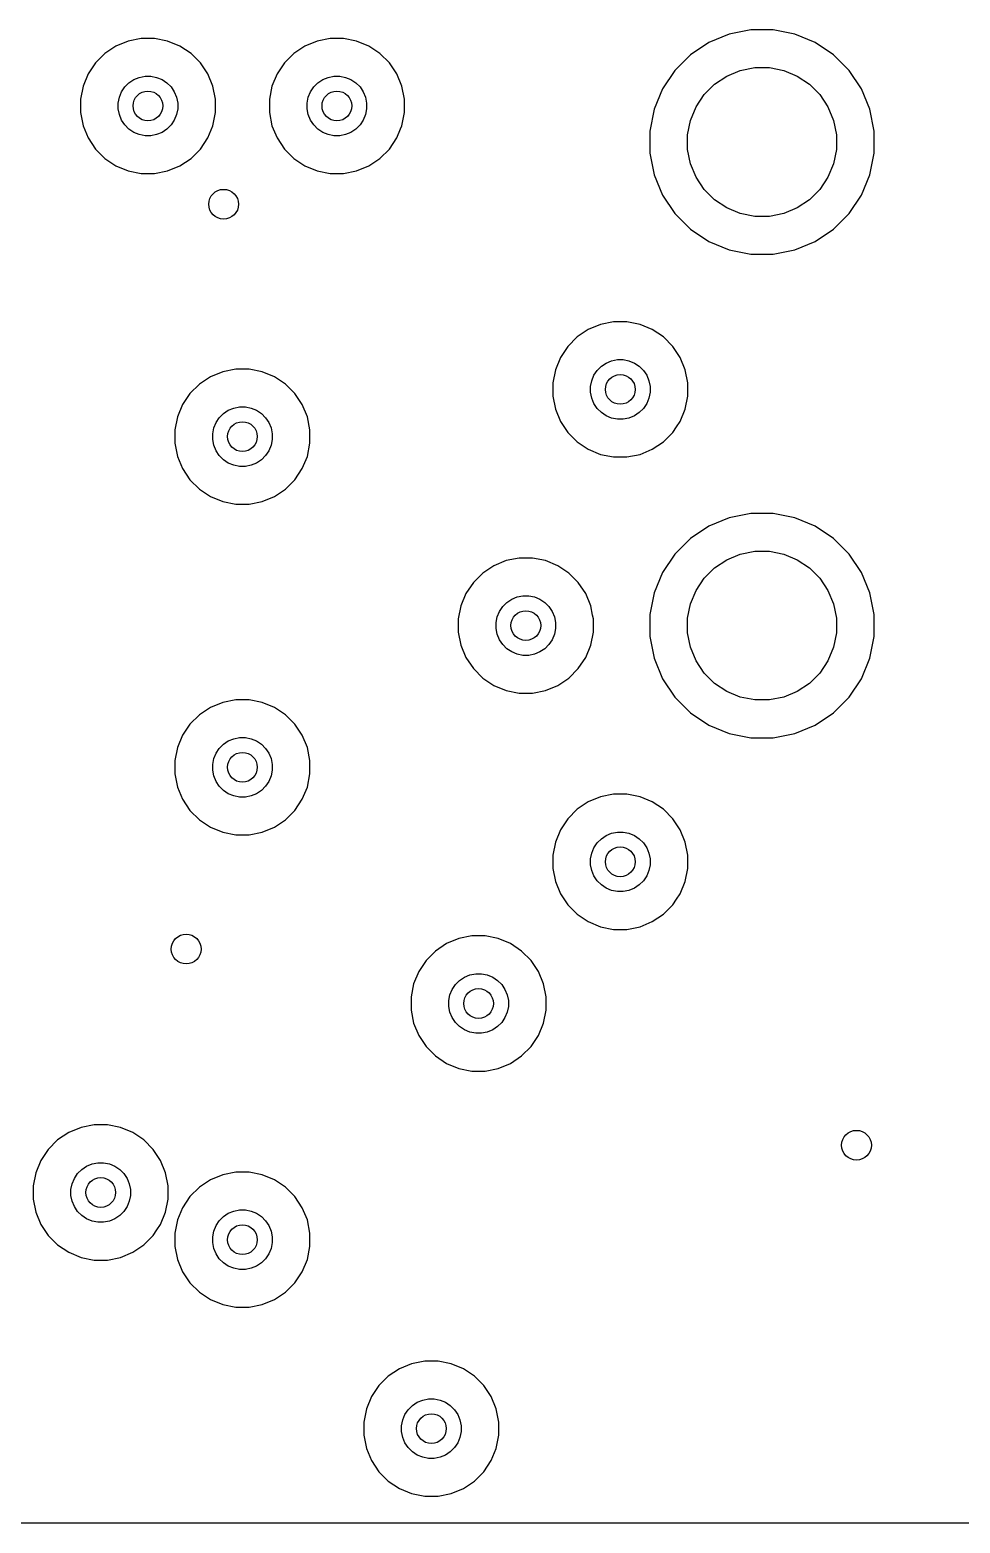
# Model space of a CAD drawing. Extents: x 1 to 139, y -76 to -1.
# Drawn here: x 54.29 to 66.8, y -75.56 to -55.49 of the extents above; entities that cross this region are included whole.
import ezdxf

# ---------------------------------------------------------------- set-up
doc = ezdxf.new("R2010")
doc.units = 0
doc.header["$MEASUREMENT"] = 0
doc.layers.add('BLACK', color=7, linetype='CONTINUOUS')

msp = doc.modelspace()

# ---------------------------------------------------------------- linework, layer by layer
at = {"layer": 'BLACK', "linetype": 'CONTINUOUS'}
for p, q in [((63.6951, -55.55), (63.4207, -55.6636)), ((63.9865, -55.492), (63.6951, -55.55)), ((64.2835, -55.492), (63.9865, -55.492)), ((64.5749, -55.55), (64.2835, -55.492)), ((64.8493, -55.6636), (64.5749, -55.55)), ((55.4499, -55.7103), (55.3012, -55.8097)), ((55.6151, -55.6419), (55.4499, -55.7103)), ((55.7906, -55.607), (55.6151, -55.6419)), ((55.9694, -55.607), (55.7906, -55.607)), ((56.1449, -55.6419), (55.9694, -55.607)), ((56.3101, -55.7103), (56.1449, -55.6419)), ((56.4588, -55.8097), (56.3101, -55.7103)), ((57.9899, -55.7103), (57.8412, -55.8097)), ((58.1551, -55.6419), (57.9899, -55.7103)), ((58.3306, -55.607), (58.1551, -55.6419)), ((58.5094, -55.607), (58.3306, -55.607)), ((58.6849, -55.6419), (58.5094, -55.607)), ((58.8501, -55.7103), (58.6849, -55.6419)), ((58.9988, -55.8097), (58.8501, -55.7103)), ((63.4207, -55.6636), (63.1737, -55.8287)), ((65.0963, -55.8287), (64.8493, -55.6636)), ((55.1747, -55.9362), (55.0753, -56.0849)), ((55.3012, -55.8097), (55.1747, -55.9362)), ((56.5853, -55.9362), (56.4588, -55.8097)), ((56.6847, -56.0849), (56.5853, -55.9362)), ((57.7147, -55.9362), (57.6153, -56.0849)), ((57.8412, -55.8097), (57.7147, -55.9362)), ((59.1253, -55.9362), (58.9988, -55.8097)), ((59.2247, -56.0849), (59.1253, -55.9362)), ((63.1737, -55.8287), (62.9637, -56.0387)), ((63.8433, -56.0384), (64.0365, -56)), ((64.0365, -56), (64.2335, -56)), ((64.2335, -56), (64.4267, -56.0384)), ((65.3063, -56.0387), (65.0963, -55.8287)), ((55.0753, -56.0849), (55.0069, -56.2501)), ((55.5693, -56.26), (55.625, -56.2043)), ((55.625, -56.2043), (55.6905, -56.1605)), ((55.6905, -56.1605), (55.7633, -56.1304)), ((55.7633, -56.1304), (55.8406, -56.115)), ((55.8406, -56.115), (55.9194, -56.115)), ((55.9194, -56.115), (55.9967, -56.1304)), ((55.9967, -56.1304), (56.0695, -56.1605)), ((56.0695, -56.1605), (56.135, -56.2043)), ((56.135, -56.2043), (56.1907, -56.26)), ((56.7531, -56.2501), (56.6847, -56.0849)), ((57.6153, -56.0849), (57.5469, -56.2501)), ((58.1093, -56.26), (58.165, -56.2043)), ((58.165, -56.2043), (58.2305, -56.1605)), ((58.2305, -56.1605), (58.3033, -56.1304)), ((58.3033, -56.1304), (58.3806, -56.115)), ((58.3806, -56.115), (58.4594, -56.115)), ((58.4594, -56.115), (58.5367, -56.1304)), ((58.5367, -56.1304), (58.6095, -56.1605)), ((58.6095, -56.1605), (58.675, -56.2043)), ((58.675, -56.2043), (58.7307, -56.26)), ((59.2931, -56.2501), (59.2247, -56.0849)), ((62.9637, -56.0387), (62.7986, -56.2857)), ((63.4975, -56.2232), (63.6613, -56.1138)), ((63.6613, -56.1138), (63.8433, -56.0384)), ((64.4267, -56.0384), (64.6087, -56.1138)), ((64.6087, -56.1138), (64.7725, -56.2232)), ((65.4714, -56.2857), (65.3063, -56.0387)), ((55.0069, -56.2501), (54.972, -56.4256)), ((55.48, -56.4756), (55.4954, -56.3983)), ((55.4954, -56.3983), (55.5255, -56.3255)), ((55.5255, -56.3255), (55.5693, -56.26)), ((56.1907, -56.26), (56.2345, -56.3255)), ((56.2345, -56.3255), (56.2646, -56.3983)), ((56.2646, -56.3983), (56.28, -56.4756)), ((56.788, -56.4256), (56.7531, -56.2501)), ((57.5469, -56.2501), (57.512, -56.4256)), ((58.02, -56.4756), (58.0354, -56.3983)), ((58.0354, -56.3983), (58.0655, -56.3255)), ((58.0655, -56.3255), (58.1093, -56.26)), ((58.7307, -56.26), (58.7745, -56.3255)), ((58.7745, -56.3255), (58.8046, -56.3983)), ((58.8046, -56.3983), (58.82, -56.4756)), ((59.328, -56.4256), (59.2931, -56.2501)), ((62.7986, -56.2857), (62.685, -56.5601)), ((63.2488, -56.5263), (63.3582, -56.3625)), ((63.3582, -56.3625), (63.4975, -56.2232)), ((64.7725, -56.2232), (64.9118, -56.3625)), ((64.9118, -56.3625), (65.0212, -56.5263)), ((65.585, -56.5601), (65.4714, -56.2857)), ((54.972, -56.4256), (54.972, -56.6044)), ((54.972, -56.6044), (55.0069, -56.7799)), ((55.48, -56.5544), (55.48, -56.4756)), ((55.4954, -56.6317), (55.48, -56.5544)), ((56.28, -56.5544), (56.2646, -56.6317)), ((56.28, -56.4756), (56.28, -56.5544)), ((56.7531, -56.7799), (56.788, -56.6044)), ((56.788, -56.6044), (56.788, -56.4256)), ((57.512, -56.4256), (57.512, -56.6044)), ((57.512, -56.6044), (57.5469, -56.7799)), ((58.02, -56.5544), (58.02, -56.4756)), ((58.0354, -56.6317), (58.02, -56.5544)), ((58.82, -56.5544), (58.8046, -56.6317)), ((58.82, -56.4756), (58.82, -56.5544)), ((59.2931, -56.7799), (59.328, -56.6044)), ((59.328, -56.6044), (59.328, -56.4256)), ((62.685, -56.5601), (62.627, -56.8515)), ((63.1734, -56.7083), (63.2488, -56.5263)), ((65.0212, -56.5263), (65.0966, -56.7083)), ((65.643, -56.8515), (65.585, -56.5601)), ((55.0069, -56.7799), (55.0753, -56.9451)), ((55.5255, -56.7045), (55.4954, -56.6317)), ((55.5693, -56.77), (55.5255, -56.7045)), ((55.625, -56.8257), (55.5693, -56.77)), ((56.1907, -56.77), (56.135, -56.8257)), ((56.2345, -56.7045), (56.1907, -56.77)), ((56.2646, -56.6317), (56.2345, -56.7045)), ((56.6847, -56.9451), (56.7531, -56.7799)), ((57.5469, -56.7799), (57.6153, -56.9451)), ((58.0655, -56.7045), (58.0354, -56.6317)), ((58.1093, -56.77), (58.0655, -56.7045)), ((58.165, -56.8257), (58.1093, -56.77)), ((58.7307, -56.77), (58.675, -56.8257)), ((58.7745, -56.7045), (58.7307, -56.77)), ((58.8046, -56.6317), (58.7745, -56.7045)), ((59.2761, -56.8208), (59.2931, -56.7799)), ((63.135, -56.9015), (63.1734, -56.7083)), ((65.0966, -56.7083), (65.135, -56.9015)), ((55.0753, -56.9451), (55.1747, -57.0938)), ((55.6905, -56.8695), (55.625, -56.8257)), ((55.7633, -56.8996), (55.6905, -56.8695)), ((55.8406, -56.915), (55.7633, -56.8996)), ((55.9194, -56.915), (55.8406, -56.915)), ((55.9967, -56.8996), (55.9194, -56.915)), ((56.0695, -56.8695), (55.9967, -56.8996)), ((56.135, -56.8257), (56.0695, -56.8695)), ((56.5853, -57.0938), (56.6847, -56.9451)), ((57.6153, -56.9451), (57.7147, -57.0938)), ((58.2305, -56.8695), (58.165, -56.8257)), ((58.3033, -56.8996), (58.2305, -56.8695)), ((58.3806, -56.915), (58.3033, -56.8996)), ((58.4594, -56.915), (58.3806, -56.915)), ((58.5367, -56.8996), (58.4594, -56.915)), ((58.6095, -56.8695), (58.5367, -56.8996)), ((58.675, -56.8257), (58.6095, -56.8695)), ((59.1253, -57.0938), (59.2247, -56.9451)), ((59.2247, -56.9451), (59.2761, -56.8209)), ((59.2761, -56.8209), (59.2761, -56.8208)), ((62.627, -56.8515), (62.627, -57.1485)), ((63.135, -57.0985), (63.135, -56.9015)), ((65.135, -56.9015), (65.135, -57.0985)), ((65.643, -57.1485), (65.643, -56.8515)), ((55.1747, -57.0938), (55.3012, -57.2203)), ((56.4588, -57.2203), (56.5853, -57.0938)), ((57.7147, -57.0938), (57.8412, -57.2203)), ((58.9988, -57.2203), (59.1253, -57.0938)), ((62.627, -57.1485), (62.685, -57.4399)), ((63.1734, -57.2917), (63.135, -57.0985)), ((65.135, -57.0985), (65.0966, -57.2917)), ((65.585, -57.4399), (65.643, -57.1485)), ((55.3012, -57.2203), (55.4499, -57.3197)), ((55.4499, -57.3197), (55.6151, -57.3881)), ((55.6151, -57.3881), (55.7906, -57.423)), ((55.9694, -57.423), (56.1449, -57.3881)), ((56.1449, -57.3881), (56.3101, -57.3197)), ((56.3101, -57.3197), (56.4588, -57.2203)), ((57.8412, -57.2203), (57.9899, -57.3197)), ((57.9899, -57.3197), (58.1551, -57.3881)), ((58.1551, -57.3881), (58.3306, -57.423)), ((58.5094, -57.423), (58.6849, -57.3881)), ((58.6849, -57.3881), (58.8501, -57.3197)), ((58.8501, -57.3197), (58.9988, -57.2203)), ((63.2488, -57.4737), (63.1734, -57.2917)), ((65.0966, -57.2917), (65.0212, -57.4737)), ((55.7906, -57.423), (55.9694, -57.423)), ((58.3306, -57.423), (58.5094, -57.423)), ((62.685, -57.4399), (62.7986, -57.7143)), ((63.3582, -57.6375), (63.2488, -57.4737)), ((65.0212, -57.4737), (64.9118, -57.6375)), ((65.4714, -57.7143), (65.585, -57.4399)), ((62.7986, -57.7143), (62.9637, -57.9613)), ((63.4975, -57.7768), (63.3582, -57.6375)), ((63.6613, -57.8862), (63.4975, -57.7768)), ((64.7725, -57.7768), (64.6087, -57.8862)), ((64.9118, -57.6375), (64.7725, -57.7768)), ((65.3063, -57.9613), (65.4714, -57.7143)), ((62.9637, -57.9613), (63.1737, -58.1713)), ((63.8433, -57.9616), (63.6613, -57.8862)), ((64.0365, -58), (63.8433, -57.9616)), ((64.2335, -58), (64.0365, -58)), ((64.4267, -57.9616), (64.2335, -58)), ((64.6087, -57.8862), (64.4267, -57.9616)), ((65.0963, -58.1713), (65.3063, -57.9613)), ((63.1737, -58.1713), (63.4207, -58.3364)), ((64.8493, -58.3364), (65.0963, -58.1713)), ((63.4207, -58.3364), (63.6951, -58.45)), ((64.5749, -58.45), (64.8493, -58.3364)), ((63.6951, -58.45), (63.9865, -58.508)), ((63.9865, -58.508), (64.2835, -58.508)), ((64.2835, -58.508), (64.5749, -58.45)), ((61.7999, -59.5203), (61.6512, -59.6197)), ((61.9651, -59.4519), (61.7999, -59.5203)), ((62.1406, -59.417), (61.9651, -59.4519)), ((62.3194, -59.417), (62.1406, -59.417)), ((62.4949, -59.4519), (62.3194, -59.417)), ((62.6601, -59.5203), (62.4949, -59.4519)), ((62.8088, -59.6197), (62.6601, -59.5203)), ((61.5247, -59.7462), (61.4253, -59.8949)), ((61.6512, -59.6197), (61.5247, -59.7462)), ((62.9353, -59.7462), (62.8088, -59.6197)), ((63.0347, -59.8949), (62.9353, -59.7462)), ((61.4253, -59.8949), (61.3569, -60.0601)), ((61.9193, -60.07), (61.975, -60.0143)), ((61.975, -60.0143), (62.0405, -59.9705)), ((62.0405, -59.9705), (62.1133, -59.9404)), ((62.1133, -59.9404), (62.1906, -59.925)), ((62.1906, -59.925), (62.2694, -59.925)), ((62.2694, -59.925), (62.3467, -59.9404)), ((62.3467, -59.9404), (62.4195, -59.9705)), ((62.4195, -59.9705), (62.485, -60.0143)), ((62.485, -60.0143), (62.5407, -60.07)), ((63.1031, -60.0601), (63.0347, -59.8949)), ((56.7199, -60.1553), (56.5712, -60.2547)), ((56.8851, -60.0869), (56.7199, -60.1553)), ((57.0606, -60.052), (56.8851, -60.0869)), ((57.2394, -60.052), (57.0606, -60.052)), ((57.4149, -60.0869), (57.2394, -60.052)), ((57.5801, -60.1553), (57.4149, -60.0869)), ((57.7288, -60.2547), (57.5801, -60.1553)), ((61.3569, -60.0601), (61.322, -60.2356)), ((61.83, -60.2856), (61.8454, -60.2083)), ((61.8454, -60.2083), (61.8755, -60.1355)), ((61.8755, -60.1355), (61.9193, -60.07)), ((62.5407, -60.07), (62.5845, -60.1355)), ((62.5845, -60.1355), (62.6146, -60.2083)), ((62.6146, -60.2083), (62.63, -60.2856)), ((63.138, -60.2356), (63.1031, -60.0601)), ((56.4447, -60.3812), (56.3453, -60.5299)), ((56.5712, -60.2547), (56.4447, -60.3812)), ((57.8553, -60.3812), (57.7288, -60.2547)), ((57.9547, -60.5299), (57.8553, -60.3812)), ((61.322, -60.2356), (61.322, -60.4144)), ((61.322, -60.4144), (61.3569, -60.5899)), ((61.83, -60.3644), (61.83, -60.2856)), ((61.8454, -60.4417), (61.83, -60.3644)), ((62.63, -60.3644), (62.6146, -60.4417)), ((62.63, -60.2856), (62.63, -60.3644)), ((63.1031, -60.5899), (63.138, -60.4144)), ((63.138, -60.4144), (63.138, -60.2356)), ((56.3453, -60.5299), (56.2769, -60.6951)), ((56.895, -60.6493), (56.9605, -60.6055)), ((56.9605, -60.6055), (57.0333, -60.5754)), ((57.0333, -60.5754), (57.1106, -60.56)), ((57.1106, -60.56), (57.1894, -60.56)), ((57.1894, -60.56), (57.2667, -60.5754)), ((57.2667, -60.5754), (57.3395, -60.6055)), ((57.3395, -60.6055), (57.405, -60.6493)), ((58.0231, -60.6951), (57.9547, -60.5299)), ((61.3569, -60.5899), (61.4253, -60.7551)), ((61.8755, -60.5145), (61.8454, -60.4417)), ((61.9193, -60.58), (61.8755, -60.5145)), ((61.975, -60.6357), (61.9193, -60.58)), ((62.5407, -60.58), (62.485, -60.6357)), ((62.5845, -60.5145), (62.5407, -60.58)), ((62.6146, -60.4417), (62.5845, -60.5145)), ((63.0347, -60.7551), (63.1031, -60.5899)), ((56.2769, -60.6951), (56.242, -60.8706)), ((56.7654, -60.8433), (56.7955, -60.7705)), ((56.7955, -60.7705), (56.8393, -60.705)), ((56.8393, -60.705), (56.895, -60.6493)), ((57.405, -60.6493), (57.4607, -60.705)), ((57.4607, -60.705), (57.5045, -60.7705)), ((57.5045, -60.7705), (57.5346, -60.8433)), ((58.058, -60.8706), (58.0231, -60.6951)), ((61.4253, -60.7551), (61.5247, -60.9038)), ((62.0405, -60.6795), (61.975, -60.6357)), ((62.1133, -60.7096), (62.0405, -60.6795)), ((62.1906, -60.725), (62.1133, -60.7096)), ((62.2694, -60.725), (62.1906, -60.725)), ((62.3467, -60.7096), (62.2694, -60.725)), ((62.4195, -60.6795), (62.3467, -60.7096)), ((62.485, -60.6357), (62.4195, -60.6795)), ((62.9853, -60.829), (63.0347, -60.7551)), ((56.242, -60.8706), (56.242, -61.0494)), ((56.75, -60.9206), (56.7654, -60.8433)), ((56.75, -60.9994), (56.75, -60.9206)), ((56.7654, -61.0767), (56.75, -60.9994)), ((57.5346, -60.8433), (57.55, -60.9206)), ((57.55, -60.9994), (57.5346, -61.0767)), ((57.55, -60.9206), (57.55, -60.9994)), ((58.058, -61.0494), (58.058, -60.8706)), ((61.5247, -60.9038), (61.6512, -61.0303)), ((62.8088, -61.0303), (62.9353, -60.9038)), ((62.9353, -60.9038), (62.9853, -60.829)), ((62.9853, -60.829), (62.9853, -60.829)), ((56.242, -61.0494), (56.2769, -61.2249)), ((56.7955, -61.1495), (56.7654, -61.0767)), ((56.8393, -61.215), (56.7955, -61.1495)), ((56.895, -61.2707), (56.8393, -61.215)), ((57.4607, -61.215), (57.405, -61.2707)), ((57.5045, -61.1495), (57.4607, -61.215)), ((57.5346, -61.0767), (57.5045, -61.1495)), ((58.0231, -61.2249), (58.058, -61.0494)), ((61.6512, -61.0303), (61.7999, -61.1297)), ((61.7999, -61.1297), (61.9651, -61.1981)), ((61.9651, -61.1981), (62.1406, -61.233)), ((62.3194, -61.233), (62.4949, -61.1981)), ((62.4949, -61.1981), (62.6601, -61.1297)), ((62.6601, -61.1297), (62.8088, -61.0303)), ((56.2769, -61.2249), (56.3453, -61.3901)), ((56.3453, -61.3901), (56.4447, -61.5388)), ((56.9605, -61.3145), (56.895, -61.2707)), ((57.0333, -61.3446), (56.9605, -61.3145)), ((57.1106, -61.36), (57.0333, -61.3446)), ((57.1894, -61.36), (57.1106, -61.36)), ((57.2667, -61.3446), (57.1894, -61.36)), ((57.3395, -61.3145), (57.2667, -61.3446)), ((57.405, -61.2707), (57.3395, -61.3145)), ((57.8553, -61.5388), (57.9547, -61.3901)), ((57.9547, -61.3901), (58.0231, -61.2249)), ((62.1406, -61.233), (62.3194, -61.233)), ((56.4447, -61.5388), (56.5712, -61.6653)), ((57.7288, -61.6653), (57.8553, -61.5388)), ((56.5712, -61.6653), (56.7199, -61.7647)), ((56.7199, -61.7647), (56.8851, -61.8331)), ((57.4149, -61.8331), (57.5801, -61.7647)), ((57.5801, -61.7647), (57.7288, -61.6653)), ((56.8851, -61.8331), (57.0606, -61.868)), ((57.0606, -61.868), (57.2394, -61.868)), ((57.2394, -61.868), (57.4149, -61.8331)), ((63.9865, -61.992), (63.6951, -62.05)), ((64.2835, -61.992), (63.9865, -61.992)), ((64.5749, -62.05), (64.2835, -61.992)), ((63.4207, -62.1636), (63.1737, -62.3287)), ((63.6951, -62.05), (63.4207, -62.1636)), ((64.8493, -62.1636), (64.5749, -62.05)), ((65.0963, -62.3287), (64.8493, -62.1636)), ((63.1737, -62.3287), (62.9637, -62.5387)), ((65.3063, -62.5387), (65.0963, -62.3287)), ((60.6951, -62.6269), (60.5299, -62.6953)), ((60.8706, -62.592), (60.6951, -62.6269)), ((61.0494, -62.592), (60.8706, -62.592)), ((61.2249, -62.6269), (61.0494, -62.592)), ((61.3901, -62.6953), (61.2249, -62.6269)), ((62.9637, -62.5387), (62.7986, -62.7857)), ((63.4975, -62.7232), (63.6613, -62.6138)), ((63.6613, -62.6138), (63.8433, -62.5384)), ((63.8433, -62.5384), (64.0365, -62.5)), ((64.0365, -62.5), (64.2335, -62.5)), ((64.2335, -62.5), (64.4267, -62.5384)), ((64.4267, -62.5384), (64.6087, -62.6138)), ((64.6087, -62.6138), (64.7725, -62.7232)), ((65.4714, -62.7857), (65.3063, -62.5387)), ((60.3812, -62.7947), (60.2547, -62.9212)), ((60.5299, -62.6953), (60.3812, -62.7947)), ((61.5388, -62.7947), (61.3901, -62.6953)), ((61.6653, -62.9212), (61.5388, -62.7947)), ((62.7986, -62.7857), (62.685, -63.0601)), ((63.3582, -62.8625), (63.4975, -62.7232)), ((64.7725, -62.7232), (64.9118, -62.8625)), ((65.585, -63.0601), (65.4714, -62.7857)), ((60.2547, -62.9212), (60.1553, -63.0699)), ((61.7647, -63.0699), (61.6653, -62.9212)), ((63.1734, -63.2083), (63.2488, -63.0263)), ((63.2488, -63.0263), (63.3582, -62.8625)), ((64.9118, -62.8625), (65.0212, -63.0263)), ((65.0212, -63.0263), (65.0966, -63.2083)), ((60.1553, -63.0699), (60.0869, -63.2351)), ((60.6493, -63.245), (60.705, -63.1893)), ((60.705, -63.1893), (60.7705, -63.1455)), ((60.7705, -63.1455), (60.8433, -63.1154)), ((60.8433, -63.1154), (60.9206, -63.1)), ((60.9206, -63.1), (60.9994, -63.1)), ((60.9994, -63.1), (61.0767, -63.1154)), ((61.0767, -63.1154), (61.1495, -63.1455)), ((61.1495, -63.1455), (61.215, -63.1893)), ((61.215, -63.1893), (61.2707, -63.245)), ((61.8331, -63.2351), (61.7647, -63.0699)), ((62.685, -63.0601), (62.627, -63.3515)), ((63.135, -63.4015), (63.1734, -63.2083)), ((65.0966, -63.2083), (65.135, -63.4015)), ((65.643, -63.3515), (65.585, -63.0601)), ((60.0869, -63.2351), (60.052, -63.4106)), ((60.052, -63.4106), (60.052, -63.5894)), ((60.56, -63.4606), (60.5754, -63.3833)), ((60.5754, -63.3833), (60.6055, -63.3105)), ((60.6055, -63.3105), (60.6493, -63.245)), ((61.2707, -63.245), (61.3145, -63.3105)), ((61.3145, -63.3105), (61.3446, -63.3833)), ((61.3446, -63.3833), (61.36, -63.4606)), ((61.8575, -63.3576), (61.8331, -63.2351)), ((61.868, -63.4106), (61.8575, -63.3576)), ((61.868, -63.5894), (61.868, -63.4106)), ((62.627, -63.3515), (62.627, -63.6485)), ((63.135, -63.5985), (63.135, -63.4015)), ((65.135, -63.4015), (65.135, -63.5985)), ((65.643, -63.6485), (65.643, -63.3515)), ((60.052, -63.5894), (60.0869, -63.7649)), ((60.56, -63.5394), (60.56, -63.4606)), ((60.5754, -63.6167), (60.56, -63.5394)), ((60.6055, -63.6895), (60.5754, -63.6167)), ((61.3446, -63.6167), (61.3145, -63.6895)), ((61.36, -63.5394), (61.3446, -63.6167)), ((61.36, -63.4606), (61.36, -63.5394)), ((61.8331, -63.7649), (61.868, -63.5894)), ((63.1734, -63.7917), (63.135, -63.5985)), ((65.135, -63.5985), (65.0966, -63.7917)), ((60.0869, -63.7649), (60.1553, -63.9301)), ((60.6493, -63.755), (60.6055, -63.6895)), ((60.705, -63.8107), (60.6493, -63.755)), ((60.7705, -63.8545), (60.705, -63.8107)), ((61.215, -63.8107), (61.1495, -63.8545)), ((61.2707, -63.755), (61.215, -63.8107)), ((61.3145, -63.6895), (61.2707, -63.755)), ((61.7647, -63.9301), (61.8331, -63.7649)), ((62.627, -63.6485), (62.685, -63.9399)), ((63.2488, -63.9737), (63.1734, -63.7917)), ((65.0966, -63.7917), (65.0212, -63.9737)), ((65.585, -63.9399), (65.643, -63.6485)), ((60.1553, -63.9301), (60.2547, -64.0788)), ((60.8433, -63.8846), (60.7705, -63.8545)), ((60.9206, -63.9), (60.8433, -63.8846)), ((60.9994, -63.9), (60.9206, -63.9)), ((61.0767, -63.8846), (60.9994, -63.9)), ((61.1495, -63.8545), (61.0767, -63.8846)), ((61.6653, -64.0788), (61.7647, -63.9301)), ((62.685, -63.9399), (62.7986, -64.2143)), ((63.3582, -64.1375), (63.2488, -63.9737)), ((65.0212, -63.9737), (64.9118, -64.1375)), ((65.4714, -64.2143), (65.585, -63.9399)), ((60.2547, -64.0788), (60.3812, -64.2053)), ((60.3812, -64.2053), (60.5299, -64.3047)), ((61.3901, -64.3047), (61.5388, -64.2053)), ((61.5388, -64.2053), (61.6653, -64.0788)), ((62.7986, -64.2143), (62.9637, -64.4613)), ((63.4975, -64.2768), (63.3582, -64.1375)), ((64.9118, -64.1375), (64.7725, -64.2768)), ((65.3063, -64.4613), (65.4714, -64.2143)), ((60.5299, -64.3047), (60.6951, -64.3731)), ((60.6951, -64.3731), (60.8706, -64.408)), ((60.8706, -64.408), (61.0494, -64.408)), ((61.0494, -64.408), (61.2249, -64.3731)), ((61.2249, -64.3731), (61.3901, -64.3047)), ((63.6613, -64.3862), (63.4975, -64.2768)), ((63.8433, -64.4616), (63.6613, -64.3862)), ((64.6087, -64.3862), (64.4267, -64.4616)), ((64.7725, -64.2768), (64.6087, -64.3862)), ((56.7199, -64.6003), (56.5712, -64.6997)), ((56.8851, -64.5319), (56.7199, -64.6003)), ((57.0606, -64.497), (56.8851, -64.5319)), ((57.2394, -64.497), (57.0606, -64.497)), ((57.4149, -64.5319), (57.2394, -64.497)), ((57.5801, -64.6003), (57.4149, -64.5319)), ((57.7288, -64.6997), (57.5801, -64.6003)), ((62.9637, -64.4613), (63.1737, -64.6713)), ((64.0365, -64.5), (63.8433, -64.4616)), ((64.2335, -64.5), (64.0365, -64.5)), ((64.4267, -64.4616), (64.2335, -64.5)), ((65.0963, -64.6713), (65.3063, -64.4613)), ((56.4447, -64.8262), (56.3453, -64.9749)), ((56.5712, -64.6997), (56.4447, -64.8262)), ((57.8553, -64.8262), (57.7288, -64.6997)), ((57.9547, -64.9749), (57.8553, -64.8262)), ((63.1737, -64.6713), (63.4207, -64.8364)), ((64.8493, -64.8364), (65.0963, -64.6713)), ((56.3453, -64.9749), (56.2769, -65.1401)), ((56.9605, -65.0505), (57.0333, -65.0204)), ((57.0333, -65.0204), (57.1106, -65.005)), ((57.1106, -65.005), (57.1894, -65.005)), ((57.1894, -65.005), (57.2667, -65.0204)), ((57.2667, -65.0204), (57.3395, -65.0505)), ((58.0231, -65.1401), (57.9547, -64.9749)), ((63.4207, -64.8364), (63.6951, -64.95)), ((63.6951, -64.95), (63.9865, -65.008)), ((63.9865, -65.008), (64.2835, -65.008)), ((64.2835, -65.008), (64.5749, -64.95)), ((64.5749, -64.95), (64.8493, -64.8364)), ((56.2769, -65.1401), (56.242, -65.3156)), ((56.7654, -65.2883), (56.7955, -65.2155)), ((56.7955, -65.2155), (56.8393, -65.15)), ((56.8393, -65.15), (56.895, -65.0943)), ((56.895, -65.0943), (56.9605, -65.0505)), ((57.3395, -65.0505), (57.405, -65.0943)), ((57.405, -65.0943), (57.4607, -65.15)), ((57.4607, -65.15), (57.5045, -65.2155)), ((57.5045, -65.2155), (57.5346, -65.2883)), ((58.058, -65.3156), (58.0231, -65.1401)), ((56.242, -65.3156), (56.242, -65.4944)), ((56.75, -65.3656), (56.7654, -65.2883)), ((56.75, -65.4444), (56.75, -65.3656)), ((57.5346, -65.2883), (57.55, -65.3656)), ((57.55, -65.3656), (57.55, -65.4444)), ((58.058, -65.4944), (58.058, -65.3156)), ((56.242, -65.4944), (56.2769, -65.6699)), ((56.7654, -65.5217), (56.75, -65.4444)), ((56.7955, -65.5945), (56.7654, -65.5217)), ((56.8393, -65.66), (56.7955, -65.5945)), ((57.5045, -65.5945), (57.4607, -65.66)), ((57.5346, -65.5217), (57.5045, -65.5945)), ((57.55, -65.4444), (57.5346, -65.5217)), ((58.0231, -65.6699), (58.058, -65.4944)), ((56.2769, -65.6699), (56.3453, -65.8351)), ((56.3453, -65.8351), (56.4447, -65.9838)), ((56.895, -65.7157), (56.8393, -65.66)), ((56.9605, -65.7595), (56.895, -65.7157)), ((57.0333, -65.7896), (56.9605, -65.7595)), ((57.1106, -65.805), (57.0333, -65.7896)), ((57.1894, -65.805), (57.1106, -65.805)), ((57.2667, -65.7896), (57.1894, -65.805)), ((57.3395, -65.7595), (57.2667, -65.7896)), ((57.405, -65.7157), (57.3395, -65.7595)), ((57.4607, -65.66), (57.405, -65.7157)), ((57.8553, -65.9838), (57.9547, -65.8351)), ((57.9547, -65.8351), (58.0231, -65.6699)), ((61.9651, -65.8019), (61.7999, -65.8703)), ((62.1406, -65.767), (61.9651, -65.8019)), ((62.3194, -65.767), (62.1406, -65.767)), ((62.4949, -65.8019), (62.3194, -65.767)), ((62.6601, -65.8703), (62.4949, -65.8019)), ((56.4447, -65.9838), (56.5712, -66.1103)), ((57.7288, -66.1103), (57.8553, -65.9838)), ((61.6512, -65.9697), (61.5247, -66.0962)), ((61.7999, -65.8703), (61.6512, -65.9697)), ((62.8088, -65.9697), (62.6601, -65.8703)), ((62.9353, -66.0962), (62.8088, -65.9697)), ((56.5712, -66.1103), (56.7199, -66.2097)), ((56.7199, -66.2097), (56.8851, -66.2781)), ((57.4149, -66.2781), (57.5801, -66.2097)), ((57.5801, -66.2097), (57.7288, -66.1103)), ((61.5247, -66.0962), (61.4253, -66.2449)), ((63.0347, -66.2449), (62.9353, -66.0962)), ((56.8851, -66.2781), (57.0606, -66.313)), ((57.0606, -66.313), (57.2394, -66.313)), ((57.2394, -66.313), (57.4149, -66.2781)), ((61.3569, -66.4101), (61.322, -66.5856)), ((61.4253, -66.2449), (61.3569, -66.4101)), ((61.8755, -66.4855), (61.9193, -66.42)), ((61.9193, -66.42), (61.975, -66.3643)), ((61.975, -66.3643), (62.0405, -66.3205)), ((62.0405, -66.3205), (62.1133, -66.2904)), ((62.1133, -66.2904), (62.1906, -66.275)), ((62.1906, -66.275), (62.2694, -66.275)), ((62.2694, -66.275), (62.3467, -66.2904)), ((62.3467, -66.2904), (62.4195, -66.3205)), ((62.4195, -66.3205), (62.485, -66.3643)), ((62.485, -66.3643), (62.5407, -66.42)), ((62.5407, -66.42), (62.5845, -66.4855)), ((63.1031, -66.4101), (63.0347, -66.2449)), ((63.138, -66.5856), (63.1031, -66.4101)), ((61.322, -66.5856), (61.322, -66.7644)), ((61.83, -66.6356), (61.8454, -66.5583)), ((61.83, -66.7144), (61.83, -66.6356)), ((61.8454, -66.5583), (61.8755, -66.4855)), ((62.5845, -66.4855), (62.6146, -66.5583)), ((62.6146, -66.5583), (62.63, -66.6356)), ((62.63, -66.6356), (62.63, -66.7144)), ((63.138, -66.7644), (63.138, -66.5856)), ((61.322, -66.7644), (61.3569, -66.9399)), ((61.8454, -66.7917), (61.83, -66.7144)), ((61.8755, -66.8645), (61.8454, -66.7917)), ((62.6146, -66.7917), (62.5845, -66.8645)), ((62.63, -66.7144), (62.6146, -66.7917)), ((63.1031, -66.9399), (63.138, -66.7644)), ((61.3569, -66.9399), (61.4253, -67.1051)), ((61.9193, -66.93), (61.8755, -66.8645)), ((61.975, -66.9857), (61.9193, -66.93)), ((62.0405, -67.0295), (61.975, -66.9857)), ((62.1133, -67.0596), (62.0405, -67.0295)), ((62.4195, -67.0295), (62.3467, -67.0596)), ((62.485, -66.9857), (62.4195, -67.0295)), ((62.5407, -66.93), (62.485, -66.9857)), ((62.5845, -66.8645), (62.5407, -66.93)), ((63.0347, -67.1051), (63.1031, -66.9399)), ((61.4253, -67.1051), (61.5247, -67.2538)), ((62.1906, -67.075), (62.1133, -67.0596)), ((62.2694, -67.075), (62.1906, -67.075)), ((62.3467, -67.0596), (62.2694, -67.075)), ((62.9353, -67.2538), (62.9853, -67.179)), ((62.9853, -67.179), (63.0347, -67.1051)), ((62.9853, -67.179), (62.9853, -67.179)), ((61.5247, -67.2538), (61.6512, -67.3803)), ((61.6512, -67.3803), (61.7999, -67.4797)), ((62.6601, -67.4797), (62.8088, -67.3803)), ((62.8088, -67.3803), (62.9353, -67.2538)), ((61.7999, -67.4797), (61.9651, -67.5481)), ((61.9651, -67.5481), (62.1406, -67.583)), ((62.1406, -67.583), (62.3194, -67.583)), ((62.3194, -67.583), (62.4949, -67.5481)), ((62.4949, -67.5481), (62.6601, -67.4797)), ((59.8949, -67.7753), (59.7462, -67.8747)), ((60.0601, -67.7069), (59.8949, -67.7753)), ((60.2356, -67.672), (60.0601, -67.7069)), ((60.4144, -67.672), (60.2356, -67.672)), ((60.5899, -67.7069), (60.4144, -67.672)), ((60.7551, -67.7753), (60.5899, -67.7069)), ((60.9038, -67.8747), (60.7551, -67.7753)), ((59.6197, -68.0012), (59.5203, -68.1499)), ((59.7462, -67.8747), (59.6197, -68.0012)), ((61.0303, -68.0012), (60.9038, -67.8747)), ((61.1297, -68.1499), (61.0303, -68.0012)), ((59.5203, -68.1499), (59.4519, -68.3151)), ((60.07, -68.2693), (60.1355, -68.2255)), ((60.1355, -68.2255), (60.2083, -68.1954)), ((60.2083, -68.1954), (60.2856, -68.18)), ((60.2856, -68.18), (60.3644, -68.18)), ((60.3644, -68.18), (60.4417, -68.1954)), ((60.4417, -68.1954), (60.5145, -68.2255)), ((60.5145, -68.2255), (60.58, -68.2693)), ((61.1981, -68.3151), (61.1297, -68.1499)), ((59.4519, -68.3151), (59.417, -68.4906)), ((59.9404, -68.4633), (59.9705, -68.3905)), ((59.9705, -68.3905), (60.0143, -68.325)), ((60.0143, -68.325), (60.07, -68.2693)), ((60.58, -68.2693), (60.6357, -68.325)), ((60.6357, -68.325), (60.6795, -68.3905)), ((60.6795, -68.3905), (60.7096, -68.4633)), ((61.233, -68.4906), (61.1981, -68.3151)), ((59.417, -68.4906), (59.417, -68.6694)), ((59.925, -68.5406), (59.9404, -68.4633)), ((59.925, -68.6194), (59.925, -68.5406)), ((59.9404, -68.6967), (59.925, -68.6194)), ((60.7096, -68.4633), (60.725, -68.5406)), ((60.725, -68.6194), (60.7096, -68.6967)), ((60.725, -68.5406), (60.725, -68.6194)), ((61.233, -68.6694), (61.233, -68.4906)), ((59.417, -68.6694), (59.4519, -68.8449)), ((59.4519, -68.8449), (59.5203, -69.0101)), ((59.9705, -68.7695), (59.9404, -68.6967)), ((60.0143, -68.835), (59.9705, -68.7695)), ((60.07, -68.8907), (60.0143, -68.835)), ((60.6357, -68.835), (60.58, -68.8907)), ((60.6795, -68.7695), (60.6357, -68.835)), ((60.7096, -68.6967), (60.6795, -68.7695)), ((61.1297, -69.0101), (61.1981, -68.8449)), ((61.1981, -68.8449), (61.233, -68.6694)), ((59.5203, -69.0101), (59.6197, -69.1588)), ((60.1355, -68.9345), (60.07, -68.8907)), ((60.2083, -68.9646), (60.1355, -68.9345)), ((60.2856, -68.98), (60.2083, -68.9646)), ((60.3644, -68.98), (60.2856, -68.98)), ((60.4417, -68.9646), (60.3644, -68.98)), ((60.5145, -68.9345), (60.4417, -68.9646)), ((60.58, -68.8907), (60.5145, -68.9345)), ((61.0765, -69.0897), (61.1297, -69.0101)), ((59.6197, -69.1588), (59.7462, -69.2853)), ((60.9038, -69.2853), (61.0303, -69.1588)), ((61.0303, -69.1588), (61.0765, -69.0897)), ((59.7462, -69.2853), (59.8949, -69.3847)), ((59.8949, -69.3847), (60.0601, -69.4531)), ((60.5899, -69.4531), (60.7551, -69.3847)), ((60.7551, -69.3847), (60.9038, -69.2853)), ((60.0601, -69.4531), (60.2356, -69.488)), ((60.2356, -69.488), (60.4144, -69.488)), ((60.4144, -69.488), (60.5899, -69.4531)), ((54.9801, -70.2469), (54.8149, -70.3153)), ((55.1556, -70.212), (54.9801, -70.2469)), ((55.3344, -70.212), (55.1556, -70.212)), ((55.5099, -70.2469), (55.3344, -70.212)), ((55.6751, -70.3153), (55.5099, -70.2469)), ((54.6662, -70.4147), (54.5397, -70.5412)), ((54.8149, -70.3153), (54.6662, -70.4147)), ((55.8238, -70.4147), (55.6751, -70.3153)), ((55.9503, -70.5412), (55.8238, -70.4147)), ((54.5397, -70.5412), (54.4403, -70.6899)), ((56.0497, -70.6899), (55.9503, -70.5412)), ((54.3719, -70.8551), (54.337, -71.0306)), ((54.4403, -70.6899), (54.3719, -70.8551)), ((54.9343, -70.865), (54.99, -70.8093)), ((54.99, -70.8093), (55.0555, -70.7655)), ((55.0555, -70.7655), (55.1283, -70.7354)), ((55.1283, -70.7354), (55.2056, -70.72)), ((55.2056, -70.72), (55.2844, -70.72)), ((55.2844, -70.72), (55.3617, -70.7354)), ((55.3617, -70.7354), (55.4345, -70.7655)), ((55.4345, -70.7655), (55.5, -70.8093)), ((55.5, -70.8093), (55.5557, -70.865)), ((56.1181, -70.8551), (56.0497, -70.6899)), ((56.153, -71.0306), (56.1181, -70.8551)), ((57.0606, -70.847), (56.8851, -70.8819)), ((57.2394, -70.847), (57.0606, -70.847)), ((57.4149, -70.8819), (57.2394, -70.847)), ((54.337, -71.0306), (54.337, -71.2094)), ((54.845, -71.0806), (54.8604, -71.0033)), ((54.8604, -71.0033), (54.8905, -70.9305)), ((54.8905, -70.9305), (54.9343, -70.865)), ((55.5557, -70.865), (55.5995, -70.9305)), ((55.5995, -70.9305), (55.6296, -71.0033)), ((55.6296, -71.0033), (55.645, -71.0806)), ((56.153, -71.2094), (56.153, -71.0306)), ((56.5712, -71.0497), (56.4447, -71.1762)), ((56.7199, -70.9503), (56.5712, -71.0497)), ((56.8851, -70.8819), (56.7199, -70.9503)), ((57.5801, -70.9503), (57.4149, -70.8819)), ((57.7288, -71.0497), (57.5801, -70.9503)), ((57.8553, -71.1762), (57.7288, -71.0497)), ((54.337, -71.2094), (54.3719, -71.3849)), ((54.845, -71.1594), (54.845, -71.0806)), ((54.8604, -71.2367), (54.845, -71.1594)), ((54.8905, -71.3095), (54.8604, -71.2367)), ((55.6296, -71.2367), (55.5995, -71.3095)), ((55.645, -71.1594), (55.6296, -71.2367)), ((55.645, -71.0806), (55.645, -71.1594)), ((56.1181, -71.3849), (56.153, -71.2094)), ((56.4447, -71.1762), (56.3453, -71.3249)), ((57.9547, -71.3249), (57.8553, -71.1762)), ((54.3719, -71.3849), (54.4403, -71.5501)), ((54.9343, -71.375), (54.8905, -71.3095)), ((54.99, -71.4307), (54.9343, -71.375)), ((55.0555, -71.4745), (54.99, -71.4307)), ((55.5, -71.4307), (55.4345, -71.4745)), ((55.5557, -71.375), (55.5, -71.4307)), ((55.5995, -71.3095), (55.5557, -71.375)), ((56.0497, -71.5501), (56.1181, -71.3849)), ((56.3453, -71.3249), (56.2769, -71.4901)), ((56.8393, -71.5), (56.895, -71.4443)), ((56.895, -71.4443), (56.9605, -71.4005)), ((56.9605, -71.4005), (57.0333, -71.3704)), ((57.0333, -71.3704), (57.1106, -71.355)), ((57.1106, -71.355), (57.1894, -71.355)), ((57.1894, -71.355), (57.2667, -71.3704)), ((57.2667, -71.3704), (57.3395, -71.4005)), ((57.3395, -71.4005), (57.405, -71.4443)), ((57.405, -71.4443), (57.4607, -71.5)), ((58.0231, -71.4901), (57.9547, -71.3249)), ((54.4403, -71.5501), (54.5397, -71.6988)), ((55.1283, -71.5046), (55.0555, -71.4745)), ((55.2056, -71.52), (55.1283, -71.5046)), ((55.2844, -71.52), (55.2056, -71.52)), ((55.3617, -71.5046), (55.2844, -71.52)), ((55.4345, -71.4745), (55.3617, -71.5046)), ((55.9503, -71.6988), (56.0003, -71.624)), ((56.0003, -71.624), (56.0497, -71.5501)), ((56.0003, -71.624), (56.0003, -71.624)), ((56.2769, -71.4901), (56.242, -71.6656)), ((56.75, -71.7156), (56.7654, -71.6383)), ((56.7654, -71.6383), (56.7955, -71.5655)), ((56.7955, -71.5655), (56.8393, -71.5)), ((57.4607, -71.5), (57.5045, -71.5655)), ((57.5045, -71.5655), (57.5346, -71.6383)), ((57.5346, -71.6383), (57.55, -71.7156)), ((58.058, -71.6656), (58.0231, -71.4901)), ((54.5397, -71.6988), (54.6662, -71.8253)), ((54.6662, -71.8253), (54.8149, -71.9247)), ((55.6751, -71.9247), (55.8238, -71.8253)), ((55.8238, -71.8253), (55.9503, -71.6988)), ((56.242, -71.6656), (56.242, -71.8444)), ((56.242, -71.8444), (56.2769, -72.0199)), ((56.75, -71.7944), (56.75, -71.7156)), ((56.7654, -71.8717), (56.75, -71.7944)), ((57.55, -71.7944), (57.5346, -71.8717)), ((57.55, -71.7156), (57.55, -71.7944)), ((58.0231, -72.0199), (58.058, -71.8444)), ((58.058, -71.8444), (58.058, -71.6656)), ((54.8149, -71.9247), (54.9801, -71.9931)), ((54.9801, -71.9931), (55.1556, -72.028)), ((55.1556, -72.028), (55.3344, -72.028)), ((55.3344, -72.028), (55.5099, -71.9931)), ((55.5099, -71.9931), (55.6751, -71.9247)), ((56.2769, -72.0199), (56.3453, -72.1851)), ((56.7955, -71.9445), (56.7654, -71.8717)), ((56.8393, -72.01), (56.7955, -71.9445)), ((56.895, -72.0657), (56.8393, -72.01)), ((57.4607, -72.01), (57.405, -72.0657)), ((57.5045, -71.9445), (57.4607, -72.01)), ((57.5346, -71.8717), (57.5045, -71.9445)), ((57.9547, -72.1851), (58.0231, -72.0199)), ((56.3453, -72.1851), (56.4447, -72.3338)), ((56.9605, -72.1095), (56.895, -72.0657)), ((57.0333, -72.1396), (56.9605, -72.1095)), ((57.1106, -72.155), (57.0333, -72.1396)), ((57.1894, -72.155), (57.1106, -72.155)), ((57.2667, -72.1396), (57.1894, -72.155)), ((57.3395, -72.1095), (57.2667, -72.1396)), ((57.405, -72.0657), (57.3395, -72.1095)), ((57.8553, -72.3338), (57.9547, -72.1851)), ((56.4447, -72.3338), (56.5712, -72.4603)), ((56.5712, -72.4603), (56.7199, -72.5597)), ((57.5801, -72.5597), (57.7288, -72.4603)), ((57.7288, -72.4603), (57.8553, -72.3338)), ((56.7199, -72.5597), (56.8851, -72.6281)), ((56.8851, -72.6281), (57.0606, -72.663)), ((57.0606, -72.663), (57.2394, -72.663)), ((57.2394, -72.663), (57.4149, -72.6281)), ((57.4149, -72.6281), (57.5801, -72.5597)), ((59.4251, -73.4219), (59.2599, -73.4903)), ((59.6006, -73.387), (59.4251, -73.4219)), ((59.7794, -73.387), (59.6006, -73.387)), ((59.9549, -73.4219), (59.7794, -73.387)), ((60.1201, -73.4903), (59.9549, -73.4219)), ((59.1112, -73.5897), (58.9847, -73.7162)), ((59.2599, -73.4903), (59.1112, -73.5897)), ((60.2688, -73.5897), (60.1201, -73.4903)), ((60.3953, -73.7162), (60.2688, -73.5897)), ((58.8853, -73.8649), (58.8169, -74.0301)), ((58.9847, -73.7162), (58.8853, -73.8649)), ((60.4947, -73.8649), (60.3953, -73.7162)), ((60.5631, -74.0301), (60.4947, -73.8649)), ((58.8169, -74.0301), (58.782, -74.2056)), ((59.3355, -74.1055), (59.3793, -74.04)), ((59.3793, -74.04), (59.435, -73.9843)), ((59.435, -73.9843), (59.5005, -73.9405)), ((59.5005, -73.9405), (59.5733, -73.9104)), ((59.5733, -73.9104), (59.6506, -73.895)), ((59.6506, -73.895), (59.7294, -73.895)), ((59.7294, -73.895), (59.8067, -73.9104)), ((59.8067, -73.9104), (59.8795, -73.9405)), ((59.8795, -73.9405), (59.945, -73.9843)), ((59.945, -73.9843), (60.0007, -74.04)), ((60.0007, -74.04), (60.0445, -74.1055)), ((60.598, -74.2056), (60.5631, -74.0301)), ((58.782, -74.2056), (58.782, -74.3844)), ((59.29, -74.2556), (59.3054, -74.1783)), ((59.29, -74.3344), (59.29, -74.2556)), ((59.3054, -74.1783), (59.3355, -74.1055)), ((60.0445, -74.1055), (60.0746, -74.1783)), ((60.0746, -74.1783), (60.09, -74.2556)), ((60.09, -74.2556), (60.09, -74.3344)), ((60.598, -74.3844), (60.598, -74.2056)), ((58.782, -74.3844), (58.8169, -74.5599)), ((59.3054, -74.4117), (59.29, -74.3344)), ((59.3355, -74.4845), (59.3054, -74.4117)), ((60.0746, -74.4117), (60.0445, -74.4845)), ((60.09, -74.3344), (60.0746, -74.4117)), ((60.5631, -74.5599), (60.598, -74.3844)), ((58.8169, -74.5599), (58.8853, -74.7251)), ((59.3793, -74.55), (59.3355, -74.4845)), ((59.435, -74.6057), (59.3793, -74.55)), ((59.5005, -74.6495), (59.435, -74.6057)), ((59.5733, -74.6796), (59.5005, -74.6495)), ((59.8795, -74.6495), (59.8067, -74.6796)), ((59.945, -74.6057), (59.8795, -74.6495)), ((60.0007, -74.55), (59.945, -74.6057)), ((60.0445, -74.4845), (60.0007, -74.55)), ((60.4947, -74.7251), (60.5631, -74.5599)), ((58.8853, -74.7251), (58.9847, -74.8738)), ((59.6506, -74.695), (59.5733, -74.6796)), ((59.7294, -74.695), (59.6506, -74.695)), ((59.8067, -74.6796), (59.7294, -74.695)), ((60.3953, -74.8738), (60.4947, -74.7251)), ((58.9847, -74.8738), (59.1112, -75.0003)), ((59.1112, -75.0003), (59.2599, -75.0997)), ((60.1201, -75.0997), (60.2688, -75.0003)), ((60.2688, -75.0003), (60.3953, -74.8738)), ((59.2599, -75.0997), (59.4251, -75.1681)), ((59.4251, -75.1681), (59.6006, -75.203)), ((59.6006, -75.203), (59.7794, -75.203)), ((59.7794, -75.203), (59.9549, -75.1681)), ((59.9549, -75.1681), (60.1201, -75.0997)), ((133.538, -75.565), (6.16231, -75.565))]:
    msp.add_line(p, q, dxfattribs=at)
at = {"layer": 'BLACK'}
for centre in [(55.88, -56.515), (58.42, -56.515), (56.8975, -57.8359), (62.23, -60.325), (57.15, -60.96), (60.96, -63.5), (57.15, -65.405), (62.23, -66.675), (56.3938, -67.8475), (60.325, -68.58), (65.405, -70.485), (55.245, -71.12), (57.15, -71.755), (59.69, -74.295)]:
    msp.add_circle(centre, 0.2, dxfattribs=at)

doc.saveas('drawing.dxf')
